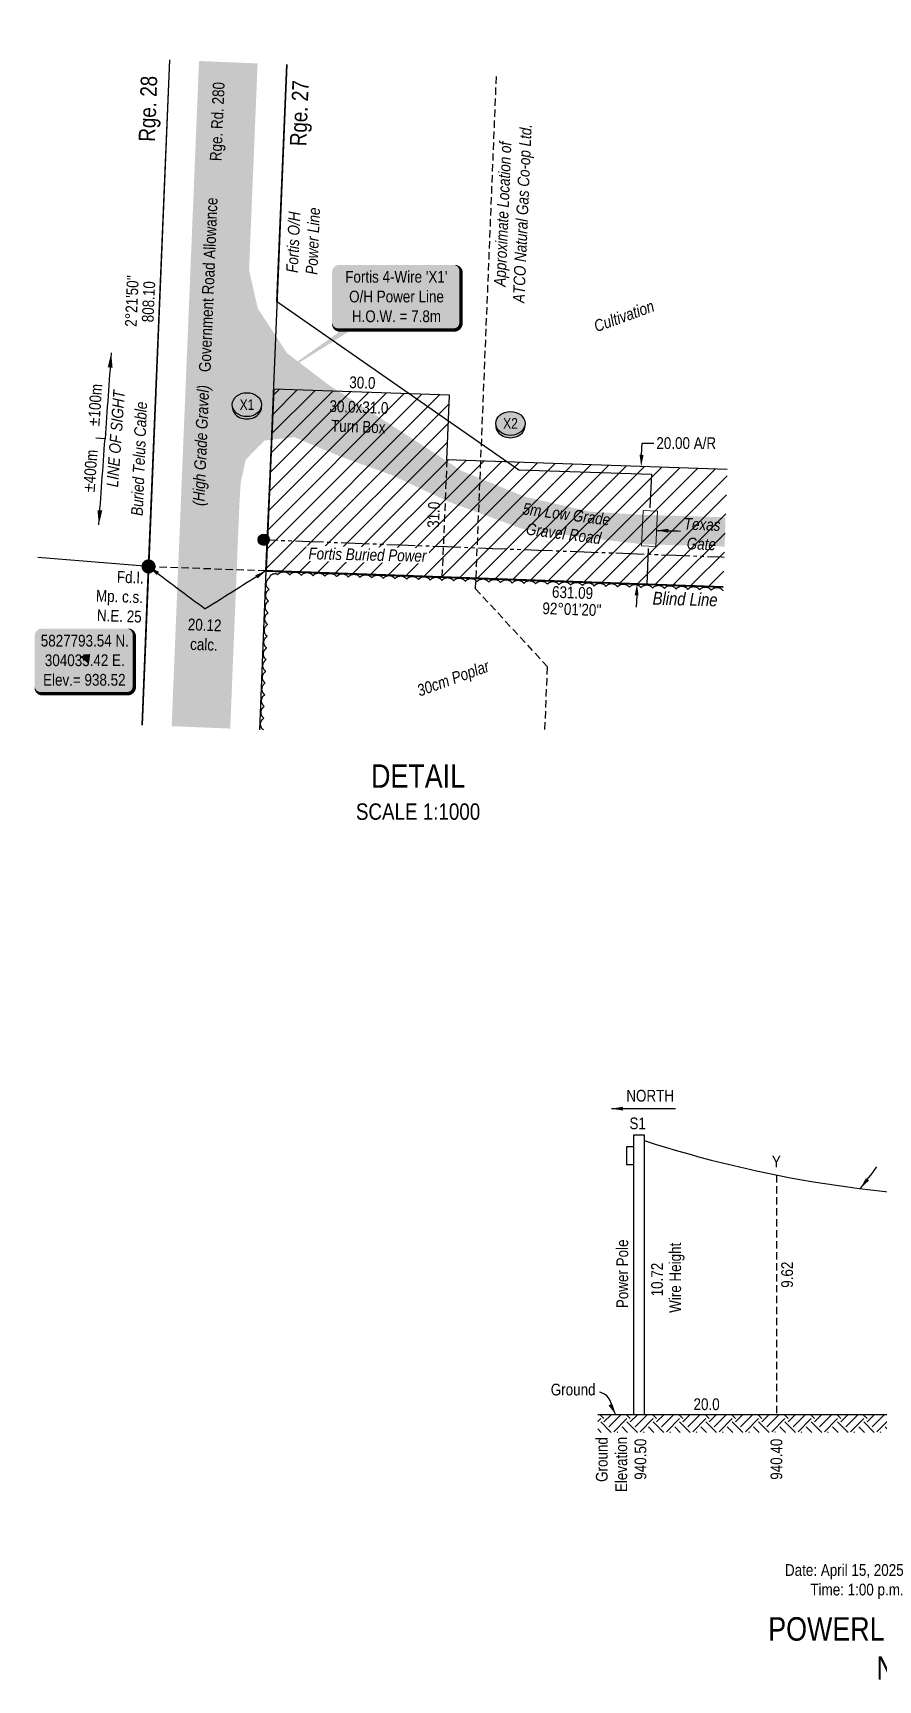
# Model space of a CAD drawing. Extents: x 303793 to 307741, y 5826902 to 5830455.
# Drawn here: x 305312 to 306034, y 5827111 to 5828517 of the extents above; entities that cross this region are included whole.
import ezdxf
from ezdxf.enums import TextEntityAlignment as Align

# ---------------------------------------------------------------- set-up
doc = ezdxf.new("R2010")
doc.units = 0
doc.header["$LTSCALE"] = 5
doc.header["$PDMODE"] = 35
doc.header["$PDSIZE"] = 0.5
for name, pattern in [('0', [1, 1, 0]), ('foc-TIELINE', [1.875, 1.25, -0.625]), ('foc-TOPO', [1, 0.2, -0.8]), ('foc-TRAV', [1.875, 1.25, -0.625]), ('POWERLINE5', [7.8, 2.4, -0.6, 0.6, -0.6, 0.6, -0.6, 2.4]), ('UG_PIPE', [1.875, 1.25, -0.625])]:
    doc.linetypes.add(name, pattern=pattern)
doc.layers.get('Defpoints').update_dxf_attribs({"color": 9})
for name, color, linetype in [('AS-FENCE', 48, 'foc-FENCE'), ('AS-PIPE-UG', 44, 'UG_PIPE'), ('AS-PIPE-UG-T', 44, 'Continuous'), ('AS-POWER', 104, 'foc-POWER'), ('AS-POWER-EXISTING', 72, 'POWERLINE5'), ('AS-POWER-EXISTING-T', 72, 'Continuous'), ('AS-POWER-T', 104, 'Continuous'), ('AS-ROADS', 254, 'Continuous'), ('AS-TELUS', 224, 'foc-TEL'), ('D-TXT', 6, 'Continuous'), ('DETAIL-T', 7, 'Continuous'), ('L-BD', 7, 'Continuous'), ('L-BD1', 253, 'Continuous'), ('L-MON', 1, 'Continuous'), ('L-ROAD-T', 7, 'Continuous'), ('L-SEC', 7, 'Continuous'), ('L-TIE', 7, 'foc-TIELINE'), ('P-CROSSINGS', 250, 'Continuous'), ('P-CROSSINGS-GROUND', 48, 'foc-TOPO'), ('P-CROSSINGS-LINE', 3, 'Continuous'), ('P-PROPOSED', 10, 'Continuous'), ('P-TRAV', 4, 'foc-TRAV'), ('P-TXT', 4, 'Continuous'), ('T-BUSH', 110, '0'), ('T-BUSH-T', 110, 'Continuous')]:
    doc.layers.add(name, color=color, linetype=linetype)
doc.layers.add('AS-GENERAL', color=48, linetype='Continuous', lineweight=18)
doc.layers.add('T-TEXT', color=48, linetype='Continuous', lineweight=18)
doc.layers.add('P-PROPOSED-EXISTING-H', color=7, linetype='Continuous', true_color=0xffeebd)
doc.styles.add('100L', font='ARIALN.TTF', dxfattribs={"height": 11})
doc.styles.add('80', font='ARIALN.TTF', dxfattribs={"height": 10})
doc.styles.add('80CG', font='ARIALN.TTF', dxfattribs={"height": 10})
doc.styles.add('80L', font='ARIALN.TTF', dxfattribs={"height": 10})
doc.styles.add('80LS', font='ARIALNI.TTF', dxfattribs={"height": 10})
doc.styles.add('Crossing', font='ARIALN.TTF', dxfattribs={"height": 10})
doc.styles.add('foc-LtypeFont', font='ARIALN.TTF', dxfattribs={"height": 7.35})
doc.linetypes.add('foc-FENCE', pattern='A,10,-1,["X",foc-LtypeFont,S=0.2,R=0,X=-0.625,Y=-0.75],-1.24', length=12.24)
doc.linetypes.add('foc-POWER', pattern='A,6,-1,["P",foc-LtypeFont,S=0.2,R=0,X=-0.625,Y=-0.75],-1.24,4', length=12.24)
doc.linetypes.add('foc-TEL', pattern='A,2,-1,["T",foc-LtypeFont,S=0.2,R=0,X=-0.425,Y=-0.75],-1.24,8', length=12.24)
doc.linetypes.add('foc-TEL-NOLINE', pattern='A,0,-2,["T",foc-LtypeFont,S=0.2,R=0,X=-0.425,Y=-0.75],-10.24', length=12.24)
doc.dimstyles.new('COMPASS', dxfattribs={"dimscale": 5, "dimtxt": 10, "dimasz": 2.5, "dimexe": 0.2, "dimexo": 0.0625, "dimgap": 0.5, "dimtad": 0, "dimtih": 1, "dimtoh": 1, "dimzin": 0, "dimdsep": 46, "dimtxsty": '80', "dimcen": 0.1, "dimse1": 1, "dimse2": 1, "dimclrd": 256, "dimclrt": 256, "dimaunit": 1, "dimadec": 4, "dimazin": 0, "dimtfac": 0.06, "dimtofl": 0, "dimtmove": 0, "dimatfit": 1, "dimfxl": 0.2, "dimtolj": 1, "dimtzin": 0, "dimlwd": -1, "dimarcsym": 0})
doc.dimstyles.new('Compass 5 000', dxfattribs={"dimscale": 5, "dimtxt": 9, "dimasz": 2, "dimexe": 0.2, "dimexo": 0.0625, "dimgap": 0.5, "dimtad": 0, "dimtih": 1, "dimtoh": 1, "dimzin": 0, "dimdsep": 46, "dimtxsty": '80CG', "dimcen": 0.1, "dimse1": 1, "dimse2": 1, "dimclrd": 256, "dimclrt": 256, "dimaunit": 1, "dimadec": 4, "dimazin": 0, "dimtfac": 0.06, "dimtofl": 0, "dimtmove": 0, "dimatfit": 1, "dimfxl": 0.2, "dimtolj": 1, "dimtzin": 0, "dimlwd": -1, "dimarcsym": 0})

# ---------------------------------------------------------------- blocks, each defined once
blk = doc.blocks.new('POWERPOLE')
h = blk.add_hatch(color=255)
edge = h.paths.add_edge_path()
edge.add_arc((0, 0), 0.96, 0, 360)
at = {"linetype": 'Continuous'}
for p, q in [((0.68, -0.68), (-0.68, 0.68)), ((-0.68, -0.68), (0.68, 0.68))]:
    blk.add_line(p, q, dxfattribs=at)
blk.add_circle((0, 0), 0.96, dxfattribs=at)
blk = doc.blocks.new('fdia')
at = {"color": 255, "const_width": 1}
blk.add_lwpolyline([(-0.5, 0, 1), (0.5, 0, 1)], format="xyb", close=True, dxfattribs=at)
blk = doc.blocks.new('Fdiaa')
blk.add_blockref('fdia', (0, 0))
blk = doc.blocks.new('fdib')
at = {"color": 1, "const_width": 1.6}
blk.add_lwpolyline([(-0.4, 0, 1), (0.4, 0, 1)], format="xyb", close=True, dxfattribs=at)
at = {"color": 1}
blk.add_circle((0, 0), 0.8, dxfattribs=at)
blk = doc.blocks.new('Fdibb')
blk.add_blockref('fdib', (0, 0))
blk = doc.blocks.new('fdicc')
for name in ['Fdibb', 'Fdiaa']:
    blk.add_blockref(name, (0, 0))
blk = doc.blocks.new('FDI')
blk.add_blockref('fdicc', (0, 0))
blk = doc.blocks.new('*D440')
at = {"layer": 'Defpoints', "color": 0, "linetype": 'Continuous', "transparency": 16777216}
for p in [(305868.6, 5828145.4), (305827.9, 5828046.8), (305865.1, 5828045.5)]:
    blk.add_point(p, dxfattribs=at)
at = {"layer": 'P-TXT', "transparency": 16777216}
for p, q in [((305831.8, 5828156.7), (305832.2, 5828166.7)), ((305832.2, 5828166.7), (305842.2, 5828166.7)), ((305827.6, 5828036.8), (305827.2, 5828026.8))]:
    blk.add_line(p, q, dxfattribs=at)
at = {"layer": 'P-TXT', "linetype": 'Continuous', "transparency": 16777216}
for points in [[(305830.1, 5828156.8), (305833.5, 5828156.7), (305831.4, 5828146.7)], [(305825.9, 5828036.9), (305829.2, 5828036.8), (305827.9, 5828046.8)]]:
    blk.add_solid(points, dxfattribs=at)
at = {"layer": 'P-TXT', "linetype": 'Continuous', "transparency": 16777216, "insert": (305869.9, 5828166.7), "char_height": 10, "attachment_point": 5, "style": '80CG'}
blk.add_mtext('\\A1;20.00 A/R', dxfattribs=at)
blk = doc.blocks.new('*U448')
h = blk.add_hatch(color=254)
edge = h.paths.add_edge_path()
edge.add_line((-36.5, -28.5), (36.5, -28.5))
edge.add_arc((36.5, -22.5), 6, 270, 360)
edge.add_line((42.5, -22.5), (42.5, 21))
edge.add_arc((36.5, 21), 6, 0, 90)
edge.add_line((36.5, 27), (-36.5, 27))
edge.add_arc((-36.5, 21), 6, 90, 180)
edge.add_line((-42.5, 21), (-42.5, -22.5))
edge.add_arc((-36.5, -22.5), 6, 180, 270)
at = {"color": 1, "flags": 128}
blk.add_lwpolyline([(-36.5, -28.5, 3, 3, 0), (36.5, -28.5, 3, 3, 0.414214), (42.5, -22.5, 3, 3, 0), (42.5, 21, 3, 0, 0.414214), (36.5, 27, 0, 0, 0), (-36.5, 27, 0, 0, 0.414214), (-42.5, 21, 0, 0, 0), (-42.5, -22.5, 0, 3, 0.414214)], format="xyseb", close=True, dxfattribs=at)
blk.add_lwpolyline([(4.9, 5.5, 0, 10, 0), (0, 0, 5, 5, 0)], format="xyseb", dxfattribs=at)
at = {"color": 1, "style": '80'}
blk.add_attdef('ENTER_TEXT_001', (-36, -5), '', height=10, dxfattribs=at)
blk = doc.blocks.new('xing2')
h = blk.add_hatch(color=50)
h.dxf.hatch_style = 1
edge = h.paths.add_edge_path()
edge.add_ellipse((0, 0), major_axis=(-12.5, 0), ratio=0.816297, start_angle=0, end_angle=360)
h = blk.add_hatch(color=250)
h.dxf.hatch_style = 1
edge = h.paths.add_edge_path()
edge.add_ellipse((0, -2), major_axis=(-12.5, 0), ratio=0.816297, start_angle=0, end_angle=180)
edge.add_line((12.5, -2), (12.5, 0))
edge.add_ellipse((0, 0), major_axis=(-12.5, 0), ratio=0.816297, start_angle=0, end_angle=180, ccw=False)
edge.add_line((-12.5, 0), (-12.5, -2))
at = {"color": 250}
blk.add_ellipse((0, 0), major_axis=(-12.5, 0), ratio=0.816297, dxfattribs=at)
blk.add_ellipse((0, -2), major_axis=(-12.5, 0), ratio=0.816297, start_param=0, end_param=3.141593, dxfattribs=at)
at = {"color": 250, "style": 'Crossing'}
blk.add_attdef('CROSSING', text='', height=9, dxfattribs=at).set_placement((0.1, 0), align=Align.MIDDLE_CENTER)
at = {"color": 250, "style": 'Crossing', "flags": 1}
for tag, p in [('OWNER', (0.1, -12.5)), ('DESCRIPTION', (0.1, -25.8)), ('LOCATION', (0.1, -39.3)), ('DWG_REF', (0.1, -52.8))]:
    blk.add_attdef(tag, text='', height=9, dxfattribs=at).set_placement(p, align=Align.MIDDLE_CENTER)
blk = doc.blocks.new('*U449')
h = blk.add_hatch(color=255)
edge = h.paths.add_edge_path()
edge.add_line((-49, -28.5), (49, -28.5))
edge.add_arc((49, -22.5), 6, 270, 360)
edge.add_line((55, -22.5), (55, 21))
edge.add_arc((49, 21), 6, 0, 90)
edge.add_line((49, 27), (-49, 27))
edge.add_arc((-49, 21), 6, 90, 180)
edge.add_line((-55, 21), (-55, -22.5))
edge.add_arc((-49, -22.5), 6, 180, 270)
at = {"color": 104, "flags": 128}
blk.add_lwpolyline([(-49, -28.5, 3, 3, 0), (49, -28.5, 3, 3, 0.414214), (55, -22.5, 3, 3, 0), (55, 21, 3, 0, 0.414214), (49, 27, 0, 0, 0), (-49, 27, 0, 0, 0.414214), (-55, 21, 0, 0, 0), (-55, -22.5, 0, 3, 0.414214)], format="xyseb", close=True, dxfattribs=at)
blk.add_lwpolyline([(-107.3, -71.6, 0, 7.5, 0), (0, 0, 0, 0, 0)], format="xyseb", dxfattribs=at)
at = {"color": 104, "style": '80'}
blk.add_attdef('ENTER_TEXT_001', (-26.8, -4.9), '', height=10, dxfattribs=at)

msp = doc.modelspace()

# ---------------------------------------------------------------- hatches: boundary and pattern name
at = {"layer": 'AS-ROADS'}
h = msp.add_hatch(color=256, dxfattribs=at)
h.dxf.hatch_style = 1
h.paths.add_polyline_path([(305833.014, 5828105.473), (305787.734, 5828108.273), (305732.064, 5828121.028), (305678.599, 5828142.958), (305619.924, 5828181.053), (305565.034, 5828216.233), (305529.189, 5828243.608), (305504.324, 5828281.618), (305496.894, 5828314.138), (305497.614, 5828345.693), (305488.144, 5828106.643), (305489.709, 5828132.908), (305493.949, 5828152.578), (305510.249, 5828169.058), (305535.609, 5828171.773), (305575.319, 5828155.123), (305618.609, 5828139.513), (305667.199, 5828116.663), (305729.449, 5828093.753), (305783.579, 5828086.113), (305831.664, 5828080.578)])
at = {"layer": 'P-CROSSINGS-GROUND'}
h = msp.add_hatch(dxfattribs=at)
h.set_pattern_fill('EARTH', color=256, scale=2.500062, angle=45)
h.set_pattern_definition([(45, (-11696.752, 5772.225), (2e-15, 22.45119893), [15.87539501, -15.87539501]), (45, (-11700.962, 5776.434), (2e-15, 22.45119893), [15.87539501, -15.87539501]), (45, (-11705.172, 5780.644), (2e-15, 22.45119893), [15.87539501, -15.87539501]), (135, (-11705.172, 5783.45), (-22.45119893, 2e-15), [15.87539501, -15.87539501]), (135, (-11700.962, 5787.66), (-22.45119893, 2e-15), [15.87539501, -15.87539501]), (135, (-11696.752, 5791.87), (-22.45119893, 2e-15), [15.87539501, -15.87539501])])
h.paths.add_polyline_path([(305794.452, 5827337.67), (306495.067, 5827337.67), (306495.067, 5827322.67), (305794.452, 5827322.67)])
at = {"layer": 'P-PROPOSED-EXISTING-H'}
h = msp.add_hatch(dxfattribs=at)
h.set_pattern_fill('ANSI31', color=256, scale=3.499734, style=0)
h.set_pattern_definition([(45, (-793.428, 127.75), (-7.857126762, 7.857126762), [])])
h.paths.add_polyline_path([(305901.373, 5828044.221), (305904.902, 5828144.151), (305665.608, 5828152.6), (305667.876, 5828207.55), (305517.981, 5828212.843), (305511.589, 5828057.984)])

# ---------------------------------------------------------------- linework, layer by layer
msp.add_line((305373.95, 5828170.347), (305366.087, 5828170.912))
at = {"layer": 'AS-FENCE', "flags": 128}
for points in [[(305528.67, 5828489.715), (305520.344, 5828287.808), (305727.134, 5828143.978), (305840.389, 5828140.393), (305838.884, 5828111.628)], [(305514.299, 5828134.233), (305510.765, 5828057.493), (305901.359, 5828043.817)], [(305837.349, 5828076.843), (305836.382, 5828046.092)]]:
    msp.add_lwpolyline(points, dxfattribs=at)
at = {"layer": 'AS-GENERAL', "flags": 128}
msp.add_lwpolyline([(305845.329, 5828108.738), (305843.949, 5828078.463), (305831.739, 5828079.018), (305833.219, 5828109.328)], close=True, dxfattribs=at)
at = {"layer": 'AS-PIPE-UG'}
msp.add_lwpolyline([(305749.363, 5827922.442), (305751.534, 5827975.906), (305690.19, 5828042.443), (305708.053, 5828482.432)], dxfattribs=at)
at = {"layer": 'AS-POWER', "flags": 128}
msp.add_lwpolyline([(305506.063, 5827922.159), (305511.589, 5828057.984), (305529.407, 5828489.684)], dxfattribs=at)
at = {"layer": 'AS-POWER'}
msp.add_arc((306144.792, 5828534.45), 1011.716, 252.10797, 270.07515, dxfattribs=at)
at = {"layer": 'AS-POWER-EXISTING', "flags": 128}
msp.add_lwpolyline([(305509.364, 5828084.328), (305902.266, 5828069.517)], dxfattribs=at)
at = {"layer": 'AS-POWER-EXISTING-T'}
for points in [[(305825.186, 5827576.663), (305833.968, 5827576.663), (305833.968, 5827337.67), (305825.186, 5827337.67)], [(305825.186, 5827566.37), (305818.893, 5827566.37), (305818.893, 5827551.231), (305825.186, 5827551.231)]]:
    msp.add_lwpolyline(points, close=True, dxfattribs=at)
at = {"layer": 'AS-ROADS', "flags": 128}
for points, const_width in [([(305455.824, 5827924.203), (305461.328, 5828059.488), (305479.169, 5828491.748)], 49.996), ([(305903.023, 5828090.954), (305831.944, 5828093.068)], 24.998)]:
    msp.add_lwpolyline(points, dxfattribs=dict(at, const_width=const_width))
at = {"layer": 'AS-TELUS', "linetype": 'foc-TEL-NOLINE', "flags": 128}
msp.add_lwpolyline([(305405.917, 5827926.233), (305429.229, 5828493.799)], dxfattribs=at)
at = {"layer": 'L-SEC', "flags": 128}
for points in [[(305405.577, 5827926.441), (305411.074, 5828061.533), (305429.229, 5828493.799)], [(305506.063, 5827922.159), (305511.567, 5828057.444), (305529.407, 5828489.684)], [(305411.074, 5828061.533), (305316.611, 5828069.113)], [(305901.373, 5828044.221), (305509.266, 5828058.066)]]:
    msp.add_lwpolyline(points, dxfattribs=at)
at = {"layer": 'L-TIE'}
msp.add_line((305946.98, 5827542.147), (305946.98, 5827337.67), dxfattribs=at)
at = {"layer": 'P-CROSSINGS-LINE', "color": 3}
msp.add_line((306495.067, 5827337.67), (305794.452, 5827337.67), dxfattribs=at)
at = {"layer": 'P-PROPOSED', "flags": 128}
msp.add_lwpolyline([(305904.902, 5828144.151), (305665.608, 5828152.6), (305667.876, 5828207.55), (305517.981, 5828212.843), (305511.589, 5828057.984), (305901.373, 5828044.221)], dxfattribs=at)
at = {"layer": 'P-TRAV', "flags": 128}
for points in [[(305665.608, 5828152.6), (305661.484, 5828052.691)], [(305411.074, 5828061.533), (305511.589, 5828057.984)]]:
    msp.add_lwpolyline(points, dxfattribs=at)
at = {"layer": 'T-BUSH', "flags": 128}
msp.add_lwpolyline([(305509.06, 5827922.037, -0.52056705), (305509.467, 5827932.028, -0.52056705), (305509.873, 5827942.019, -0.52056705), (305510.28, 5827952.01, -0.52056705), (305510.686, 5827962.001, -0.52056705), (305511.093, 5827971.992, -0.52056705), (305511.499, 5827981.983, -0.52056705), (305511.906, 5827991.974, -0.52056705), (305512.312, 5828001.965, -0.52056705), (305512.719, 5828011.956, -0.52056705), (305513.125, 5828021.947, -0.52056705), (305513.532, 5828031.938, -0.52056705), (305513.938, 5828041.929, -0.52056705), (305514.345, 5828051.92, -0.52056705), (305521.5, 5828054.622, -0.52056705), (305531.492, 5828054.258, -0.52056705), (305541.485, 5828053.895, -0.52056705), (305551.478, 5828053.532, -0.52056705), (305561.47, 5828053.169, -0.52056705), (305571.463, 5828052.806, -0.52056705), (305581.455, 5828052.442, -0.52056705), (305591.448, 5828052.079, -0.52056705), (305601.441, 5828051.716, -0.52056705), (305611.433, 5828051.353, -0.52056705), (305621.426, 5828050.99, -0.52056705), (305631.419, 5828050.626, -0.52056705), (305641.411, 5828050.263, -0.52056705), (305651.404, 5828049.9, -0.52056705), (305661.397, 5828049.537, -0.52056705), (305671.389, 5828049.174, -0.52056705), (305681.382, 5828048.81, -0.52056705), (305691.375, 5828048.447, -0.52056705), (305701.367, 5828048.084, -0.52056705), (305711.36, 5828047.721, -0.52056705), (305721.352, 5828047.358, -0.52056705), (305731.345, 5828046.994, -0.52056705), (305741.338, 5828046.631, -0.52056705), (305751.33, 5828046.268, -0.52056705), (305761.323, 5828045.905, -0.52056705), (305771.316, 5828045.542, -0.52056705), (305781.308, 5828045.178, -0.52056705), (305791.301, 5828044.815, -0.52056705), (305801.294, 5828044.452, -0.52056705), (305811.286, 5828044.089, -0.52056705), (305821.279, 5828043.726, -0.52056705), (305831.272, 5828043.362, -0.52056705), (305841.264, 5828042.999, -0.52056705), (305851.257, 5828042.636, -0.52056705), (305861.249, 5828042.273, -0.52056705), (305871.242, 5828041.91, -0.52056705), (305881.235, 5828041.546, -0.52056705), (305891.227, 5828041.183, -0.52056705), (305901.25, 5828040.819, -0.52056705)], format="xyb", dxfattribs=at)

# ---------------------------------------------------------------- block references
at = {"layer": 'AS-POWER-EXISTING', "xscale": 4.999619900000023, "yscale": 4.999619900000023, "zscale": 4.999619900000023}
msp.add_blockref('POWERPOLE', (305509.364, 5828084.328), dxfattribs=at)
at = {"layer": 'AS-POWER-T', "color": 2}
ref = msp.add_blockref('*U449', (305622.703, 5828291.777), dxfattribs=dict(at, xscale=0.99992398, yscale=0.99992398, zscale=0.99992398))
ref.add_attrib('ENTER_TEXT_001', "Fortis 4-Wire 'X1'", (305578.937, 5828303.685), dxfattribs={"layer": '0', "color": 104, "height": 9.99924, "style": '80'})
ref.add_attrib('ENTER_TEXT_002', 'O/H Power Line', (305582.235, 5828286.842), dxfattribs={"layer": '0', "color": 104, "height": 9.99924, "style": '80'})
ref.add_attrib('ENTER_TEXT_003', 'H.O.W. = 7.8m', (305584.592, 5828270), dxfattribs={"layer": '0', "color": 104, "height": 9.99924, "style": '80'})
at = {"layer": 'DETAIL-T', "color": 2}
ref = msp.add_blockref('*U448', (305356.451, 5827981.423), dxfattribs=dict(at, xscale=0.99992398, yscale=0.99992398, zscale=0.99992398))
ref.add_attrib('ENTER_TEXT_001', '5827793.54 N.', (305319.134, 5827993.195), dxfattribs={"layer": '0', "color": 1, "height": 9.99924, "style": '80'})
ref.add_attrib('ENTER_TEXT_002', '304035.42 E.', (305322.633, 5827976.489), dxfattribs={"layer": '0', "color": 1, "height": 9.99924, "style": '80'})
ref.add_attrib('ENTER_TEXT_003', 'Elev.= 938.52', (305321.109, 5827959.782), dxfattribs={"layer": '0', "color": 1, "height": 9.99924, "style": '80'})
at = {"layer": 'L-MON', "xscale": 4.999619900000023, "yscale": 4.999619900000023, "zscale": 4.999619900000023}
msp.add_blockref('FDI', (305411.074, 5828061.533), dxfattribs=at)
at = {"layer": 'P-CROSSINGS', "color": 2, "xscale": 0.99992398, "yscale": 0.99992398, "zscale": 0.99992398}
for p, values in [((305494.998, 5828199.566), {'CROSSING': 'X1'}), ((305719.843, 5828183.573), {'CROSSING': 'X2'})]:
    msp.add_blockref('xing2', p, dxfattribs=at).add_auto_attribs(values)

# ---------------------------------------------------------------- texts
at = {"rotation": 85.886741, "style": '80'}
for s, insert, char_height, width, attachment_point in [('%%P100m', (305364.2, 5828181.073), 9.9992, 42.10801, 4), ('\\pi6.37539;{\\fArial Narrow|b0|i1|c0|p34;LINE OF SIGH\\T1.55;T}', (305374.648, 5828123.288), 9.99924, 99.34038, 1), ('%%P400m', (305362.765, 5828161.126), 9.9992, 42.10801, 6)]:
    msp.add_mtext(s, dxfattribs=dict(at, insert=insert, char_height=char_height, width=width, attachment_point=attachment_point))
at = {"layer": 'AS-PIPE-UG-T', "insert": (305705.064, 5828284.549), "char_height": 9.99925, "attachment_point": 1, "rotation": 87.675247, "style": '80L'}
msp.add_mtext_dynamic_manual_height_columns('\\pi16.05715;{\\fArial Narrow|b0|i1|c0|p34;Approximate Location of \\P\\pi2.74301;ATCO Natural Gas Co-op Ltd.}', width=157.14586, gutter_width=50, heights=[0], dxfattribs=at)
at = {"layer": 'AS-POWER-EXISTING-T', "insert": (305810.322, 5827428.666), "char_height": 10.0002, "attachment_point": 1, "rotation": 90, "style": '80L'}
msp.add_mtext_dynamic_manual_height_columns('Power Pole', width=177.05373, gutter_width=50.002, heights=[0], dxfattribs=at)
at = {"layer": 'AS-POWER-T', "insert": (305528.339, 5828308.184), "char_height": 9.99925, "attachment_point": 1, "rotation": 87.675049, "style": '80L'}
msp.add_mtext_dynamic_manual_height_columns('\\pi4.14587;{\\fArial Narrow|b0|i1|c0|p34;Fortis O/H\\P\\pi0.05; Power Line}', width=60.30012, gutter_width=50, heights=[0], dxfattribs=at)
at = {"layer": 'AS-TELUS', "insert": (305396.142, 5828104.938), "char_height": 9.99925, "attachment_point": 1, "rotation": 87.799157, "style": '80L'}
msp.add_mtext_dynamic_manual_height_columns('{\\fArial Narrow|b0|i1|c0|p34;Buried Telus Cable}', width=99.91672, gutter_width=50, heights=[0], dxfattribs=at)
at = {"layer": 'D-TXT', "color": 3, "char_height": 13.999, "attachment_point": 1, "style": '80L'}
for s, width, insert, rotation in [('Rge. 28', 55.58611, (305402.573, 5828424.251), 87.971062), ('Rge. 27', 63.86109, (305531.58, 5828420.49), 87.675091)]:
    msp.add_mtext_dynamic_manual_height_columns(s, width=width, gutter_width=47.5, heights=[0], dxfattribs=dict(at, insert=insert, rotation=rotation))
at = {"layer": 'DETAIL-T', "color": 3, "insert": (305641.079, 5827892.682), "char_height": 19.99848, "width": 105.49757, "attachment_point": 2, "style": '80CG', "bg_fill": 2}
msp.add_mtext('DETAIL\\P{\\H0.7x;SCALE 1:1000}', dxfattribs=at)
at = {"layer": 'DETAIL-T', "color": 3, "insert": (306116.152, 5827138.126), "char_height": 20.00031, "width": 360.85027, "attachment_point": 5, "style": '80CG'}
msp.add_mtext('POWERLINE CROSSING DETAIL\\PNOT TO SCALE', dxfattribs=at)
at = {"layer": 'L-BD', "style": '80L'}
for s, p in [("2°21'50''", (305396.819, 5828287.995)), ('808.10', (305411.056, 5828287.407))]:
    msp.add_text(s, height=9.9992, rotation=87.6365, dxfattribs=at).set_placement(p, align=Align.MIDDLE)
for s, height, p in [('S1', 10.0002, (305821.442, 5827581.323)), ('Y', 10, (305942.978, 5827548.8))]:
    msp.add_text(s, height=height, dxfattribs=at).set_placement(p)
for s, p in [('10.72', (305844.968, 5827453.023)), ('9.62', (305955.979, 5827457.167))]:
    msp.add_text(s, height=10.0002, rotation=90, dxfattribs=at).set_placement(p, align=Align.MIDDLE_CENTER)
msp.add_text('20.0', height=10.0002, dxfattribs=at).set_placement((305887.246, 5827346.669), align=Align.MIDDLE_CENTER)
for s, p in [('940.50', (305838.818, 5827317.277)), ('940.40', (305954.814, 5827317.277))]:
    msp.add_text(s, height=10.0002, rotation=90, dxfattribs=at).set_placement(p, align=Align.BOTTOM_RIGHT)
for s, width, insert, char_height, attachment_point in [('NORTH', 62.14111, (305818.755, 5827614.916), 10.0002, 1), ('Ground', 177.05373, (305754.289, 5827354.047), 10.0002, 7), ('Date: April 15, 2025\\PTime: 1:00 p.m.', 156.16831, (306055.404, 5827210.203), 10.00015, 3)]:
    msp.add_mtext_dynamic_manual_height_columns(s, width=width, gutter_width=50.002, heights=[0], dxfattribs=dict(at, insert=insert, char_height=char_height, attachment_point=attachment_point))
at = {"layer": 'L-BD', "char_height": 10.00025, "attachment_point": 7, "rotation": 90, "style": '80L'}
for s, width, insert in [('\\pi0.12845;Wire Height', 59.86957, (305868.466, 5827424.522)), ('\\pi9.68414;Ground\\P\\pi1.00726;Elevation', 46.42448, (305819.618, 5827270.682))]:
    msp.add_mtext_dynamic_manual_height_columns(s, width=width, gutter_width=50.002, heights=[0], dxfattribs=dict(at, insert=insert))
at = {"layer": 'L-BD1', "style": '80L'}
for s, p in [('631.09', (305772.885, 5828039.27)), ("92°01'20''", (305772.382, 5828025.03))]:
    msp.add_text(s, height=9.9992, rotation=357.9778, dxfattribs=at).set_placement(p, align=Align.MIDDLE)
at = {"layer": 'L-MON', "insert": (305366.067, 5828058.319), "char_height": 9.99925, "attachment_point": 1, "rotation": 357.977788, "style": '80L'}
msp.add_mtext_dynamic_manual_height_columns('\\pi18.25006;Fd.I. \\P\\pi0.95259;Mp. c.s.\\P\\pi2.35767;N.E. 25', width=39.23075, gutter_width=50, heights=[0], dxfattribs=at)
at = {"layer": 'L-ROAD-T', "style": '80L'}
for s, p in [('Rge. Rd. 280', (305469.668, 5828441.142)), ('Government Road Allowance', (305462.007, 5828301.853))]:
    msp.add_text(s, height=9.99925, rotation=87.675086, dxfattribs=at).set_placement(p, align=Align.MIDDLE_CENTER)
at = {"layer": 'L-SEC', "insert": (305841.415, 5828039.982), "char_height": 10.99918, "attachment_point": 1, "rotation": 358.350005, "style": '100L'}
msp.add_mtext_dynamic_manual_height_columns('{\\fArial Narrow|b0|i1|c0|p34;Blind Line}', width=55.36107, gutter_width=55, heights=[0], dxfattribs=at)
at = {"layer": 'P-TXT', "linetype": 'Continuous', "char_height": 9.9993, "attachment_point": 2, "style": '80L'}
for s, insert, width, rotation in [('30.0', (305593.735, 5828223.373), 21.83097, 357.977788), ('30.0x31.0\\PTurn Box', (305590.792, 5828202.52), 49.85752, 357.977788), ('31.0', (305649.353, 5828105.836), 21.83097, 87.636607), ('20.12 \\Pcalc.', (305459.148, 5828016.607), 28.16064, 357.977788)]:
    msp.add_mtext(s, dxfattribs=dict(at, insert=insert, width=width, rotation=rotation))
at = {"layer": 'T-BUSH-T', "style": '80LS'}
msp.add_text('30cm Poplar', height=9.99925, rotation=20, dxfattribs=at).set_placement((305670.965, 5827966.148), align=Align.MIDDLE_CENTER)
at = {"layer": 'T-TEXT', "style": '80LS'}
for s, rotation, p in [('Cultivation', 20, (305816.794, 5828275.193)), ('(High Grade Gravel)', 87.675086, (305455.773, 5828164.771))]:
    msp.add_text(s, height=9.99925, rotation=rotation, dxfattribs=at).set_placement(p, align=Align.MIDDLE_CENTER)
at = {"layer": 'T-TEXT', "char_height": 9.99925, "attachment_point": 1, "style": '100L'}
for s, width, insert, rotation in [('\\pi0.44901;{\\fArial Narrow|b0|i1|c0|p34;5m Low Grade \\P\\pi5.59528;Gravel Road}', 74.94431, (305730.675, 5828115.962), 352.537475), ('\\pi0.76277;{\\fArial Narrow|b0|i1|c0|p34;Texas \\P\\pi3.91396;Gate}', 31.27092, (305867.319, 5828103.06), 357.779406)]:
    msp.add_mtext_dynamic_manual_height_columns(s, width=width, gutter_width=55, heights=[0], dxfattribs=dict(at, insert=insert, rotation=rotation))

# ---------------------------------------------------------------- dimensions: what is measured, and where the dimension line sits
at = {"layer": 'P-TXT', "linetype": 'Continuous'}
dim = msp.add_linear_dim(base=(305827.918, 5828046.814), p1=(305868.612, 5828145.432), p2=(305865.084, 5828045.502), angle=267.977788, text='20.00 A/R', dimstyle='Compass 5 000', dxfattribs=at)
dim.commit()
dim.dimension.update_dxf_attribs({"geometry": '*D440', "text_midpoint": (305869.888, 5828166.732), "dimtype": 161})

# ---------------------------------------------------------------- leaders
at = {"path_type": 1}
for points in [[(305379.229, 5828243.756), (305373.95, 5828170.347)], [(305368.671, 5828096.939), (305373.95, 5828170.347)]]:
    msp.add_leader(points, dimstyle='COMPASS', override={"dimgap": 0.5, "dimtad": 0}, dxfattribs=at)
at = {"layer": 'L-BD', "path_type": 1}
for points in [[(305805.995, 5827598.873), (305860.6, 5827598.873)], [(306018.471, 5827530.651), (306032.534, 5827549.165)], [(305809.844, 5827337.67), (305800.16, 5827355.358), (305795.772, 5827357.021)]]:
    msp.add_leader(points, dimstyle='Compass 5 000', override={"dimgap": 0.5, "dimtad": 0}, dxfattribs=at)
at = {"layer": 'P-TXT', "linetype": 'Continuous', "path_type": 1}
for points in [[(305411.074, 5828061.533), (305459.53, 5828025.233)], [(305511.589, 5828057.984), (305459.53, 5828025.233)]]:
    msp.add_leader(points, dimstyle='Compass 5 000', override={"dimgap": 0.5, "dimtad": 0}, dxfattribs=at)
at = {"layer": 'T-TEXT', "path_type": 1}
msp.add_leader([(305844.578, 5828092.281), (305865.054, 5828091.72)], dimstyle='Compass 5 000', override={"dimgap": 0.5, "dimtad": 0}, dxfattribs=at)

# ---------------------------------------------------------------- next in the draw order: texts
at = {"layer": 'AS-POWER-EXISTING-T', "insert": (305547.344, 5828077.667), "char_height": 9.99983, "attachment_point": 1, "rotation": 358.731844, "style": '80L', "bg_fill": 3, "box_fill_scale": 1.15, "bg_fill_color": 256, "bg_fill_true_color": 256, "bg_fill_transparency": 0}
msp.add_mtext_dynamic_manual_height_columns('\\pi0.32967;{\\fArial Narrow|b0|i1|c0|p34;Fortis Buried Power}', width=101.68761, gutter_width=49.996, heights=[0], dxfattribs=at)

doc.saveas('drawing.dxf')
